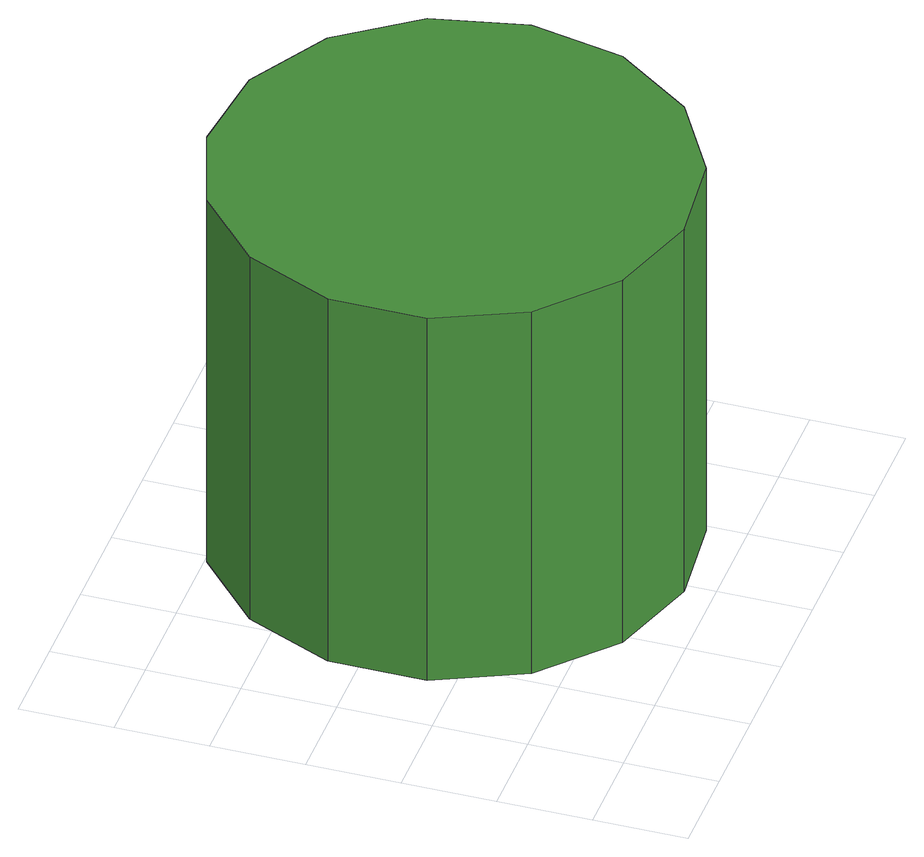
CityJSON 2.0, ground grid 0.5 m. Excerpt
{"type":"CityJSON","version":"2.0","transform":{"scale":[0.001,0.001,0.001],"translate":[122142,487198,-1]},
"CityObjects":{
"tree1":{"type":"SolitaryVegetationObject","attributes":{"function":"something"},"geometry":[{"type":"MultiSurface","lod":"1","boundaries":[[[0,1,2,3,4,5,6,7,8,9,10,11,12,13,14]],[[15,16,17,18,19,20,21,22,23,24,25,26,27,28,29]],[[0,29,28,1]],[[1,28,27,2]],[[2,27,26,3]],[[3,26,25,4]],[[4,25,24,5]],[[5,24,23,6]],[[6,23,22,7]],[[7,22,21,8]],[[8,21,20,9]],[[9,20,19,10]],[[10,19,18,11]],[[11,18,17,12]],[[12,17,16,13]],[[13,16,15,14]],[[14,15,29,0]]]}]}
},
"vertices":[
[2838,1402,3013],[2730,1912,3013],[2423,2334,3013],[1971,2595,3013],[1452,2649,3013],[956,2488,3013],[569,2139,3013],[356,1662,3013],[356,1141,3013],[569,664,3013],[956,315,3013],[1452,154,3013],[1971,208,3013],[2423,469,3013],[2730,891,3013],[2730,891,770],[2423,469,770],[1971,208,770],[1452,154,770],[956,315,770],[569,664,770],[356,1141,770],[356,1662,770],[569,2139,770],[956,2488,770],[1452,2649,770],[1971,2595,770],[2423,2334,770],[2730,1912,770],[2838,1402,770]
]}
